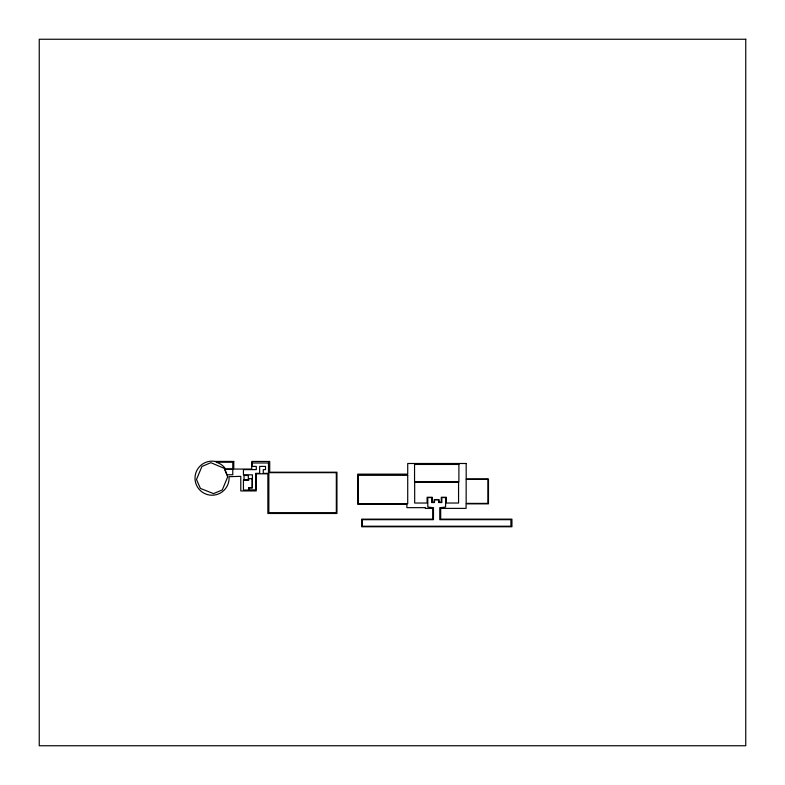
<?xml version="1.0" encoding="UTF-8"?>
<svg xmlns="http://www.w3.org/2000/svg" width="785" height="785" viewBox="0 0 785 785"><rect width="100%" height="100%" fill="white"/><g stroke="black" fill="none" stroke-linecap="round" stroke-linejoin="round"><path stroke-width="1.18" d="M227.66 476.966L222.292 489.909L213.549 493.628L200.411 488.427L196.486 479.507L201.922 466.467L210.851 462.689L224.225 468.321L227.66 476.966M745.75 39.25L39.25 39.25L39.25 745.75L745.75 745.75L745.75 39.25M233.773 461.443L214.982 461.403A17.034 17.034 0 0 0 195.072 476.73A17.034 17.034 0 0 0 212.068 495.227A17.034 17.034 0 0 0 229.014 476.681L240.789 476.328L240.789 490.939L256.214 490.939L256.214 473.816L267.862 473.816L267.862 513.488L336.942 513.488L336.942 472.217L269.706 472.217L269.706 461.443L251.74 461.443L251.74 469.067L233.773 469.067L233.773 461.443M232.782 462.228L216.081 462.228A16.22 16.22 0 0 1 225.56 468.91L232.782 468.91L232.782 462.228M268.49 462.983L252.034 462.983L252.034 466.398L256.293 466.398L256.293 469.616L243.438 469.616L243.438 474.817L252.397 474.817L252.397 487.946L248.874 487.946L248.874 489.869L255.694 489.869L255.694 473.355L259.649 473.355L259.649 466.398L265.526 466.398L265.526 469.616L263.279 469.616L263.279 473.355L268.49 473.355L268.49 462.983M466.182 463.493L407.719 463.493L407.719 474.15L357.695 474.15L357.695 504.323L406.895 504.323L406.895 507.65L425.362 507.65L425.362 508.386L432.78 508.386L432.78 519.15L361.708 519.15L361.708 526.764L511.938 526.764L511.938 519.15L440.689 519.15L440.689 508.386L466.094 508.386L466.094 503.852L488.486 503.852L488.486 479.056L466.182 479.056L466.182 463.493M458.891 464.445L414.549 464.445L414.549 481.882L458.891 481.882L458.891 464.445M232.782 469.41L224.952 469.41L227.042 474.758L232.782 474.758L232.782 469.41M336.323 472.668L268.843 472.668L268.843 512.733L336.323 512.733L336.323 472.668M407.719 475.327L358.313 475.327L358.313 503.764L407.719 503.764L407.719 475.327M248.315 475.484L244.027 475.484L244.027 479.743L248.315 479.743L248.315 475.484M252.093 478.644L248.825 478.644L248.825 480.126L243.438 480.126L243.438 490.066L248.609 490.066L248.609 487.652L252.093 487.652L252.093 478.644M487.946 479.282L466.153 479.282L466.153 503.391L487.946 503.391L487.946 479.282M458.568 482.206L414.676 482.206L414.676 503.028L427.089 503.028L427.089 497.278L432.221 497.278L432.221 502.194L434.233 502.194L434.233 499.584L438.933 499.584L438.933 502.194L441.278 502.194L441.278 497.278L446.341 497.278L446.341 503.028L458.568 503.028L458.568 482.206M431.73 497.562L427.805 497.562L427.805 506.933A37.297 37.297 0 0 0 433.477 507.65L433.477 519.68L362.366 519.68L362.366 526.225L510.907 526.225L510.907 519.68L439.777 519.68L439.777 507.65A42.096 42.096 0 0 0 445.605 506.973L445.605 497.562L441.827 497.562L441.827 502.537L438.687 502.537L438.687 499.79L434.507 499.79L434.507 502.537L431.73 502.537L431.73 497.562"/></g></svg>
